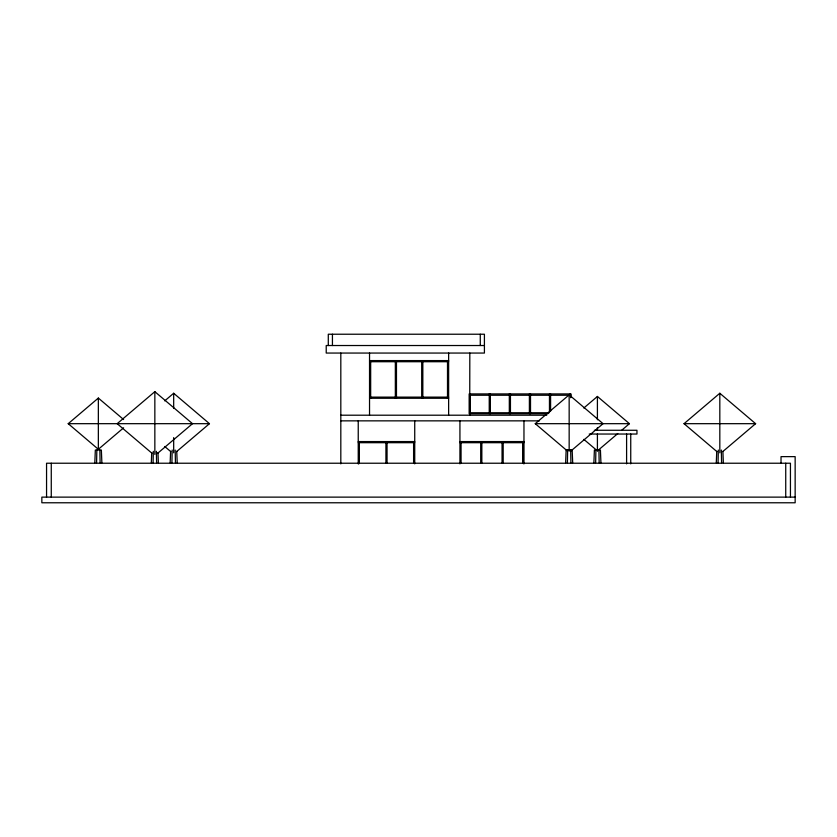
<?xml version="1.0" encoding="UTF-8"?>
<svg xmlns="http://www.w3.org/2000/svg" width="837" height="837" viewBox="0 0 837 837"><rect width="100%" height="100%" fill="white"/><g stroke="black" fill="none" stroke-linecap="round" stroke-linejoin="round"><path stroke-width="1.26" d="M96.59 462.767L96.841 450.044M153.087 462.767L153.317 451.321M171.92 462.767L172.171 450.044M567.402 462.767L567.653 450.044M595.651 462.767L595.902 450.044M718.062 462.767L718.313 450.044M94.822 462.767L95.334 450.044L101.361 450.044L101.873 462.767M151.319 462.767L151.727 452.587M170.152 462.767L170.612 451.321M565.634 462.767L566.147 450.044L572.173 450.044L572.686 462.767M593.883 462.767L594.396 450.044L600.422 450.044L600.935 462.767M716.294 462.767L716.754 451.321M123.614 427.812L98.347 449.291L68.215 423.679L98.347 398.067L123.614 419.546M157.816 453.162L192.51 423.679L154.845 391.664L117.18 423.679L151.874 453.162M164.732 400.871L173.677 393.264L209.459 423.679L176.659 451.561M567.224 450.85L535.261 423.679L569.16 394.865L603.058 423.679L571.096 450.85M583.828 408.006L597.409 396.466L629.424 423.679L621.661 430.281M583.828 439.352L597.409 450.892L617.779 433.576M716.838 451.561L684.038 423.679L719.82 393.264L755.602 423.679L722.802 451.561M484.414 345.524L326.221 345.524L326.221 353.057L484.414 353.057L484.414 334.225L328.292 334.225L328.292 345.524M369.535 360.59L448.632 360.59M369.535 361.72L448.632 361.72M469.724 395.242L570.102 395.242L570.102 393.924M369.535 397.125L448.632 397.125M369.535 398.255L448.632 398.255M469.724 412.756L549.239 412.756M547.942 413.698L469.159 413.698L469.159 393.924L570.855 393.924L570.855 397.627M340.816 415.204L546.749 415.204M340.816 420.854L539.384 420.854M68.215 423.679L209.459 423.679M535.261 423.679L629.424 423.679M684.038 423.679L755.602 423.679M594.375 430.27L636.957 430.27L636.957 434.037L589.217 434.037M358.236 441.57L414.733 441.57M459.931 441.57L523.962 441.57M358.236 442.7L414.733 442.7M459.931 442.7L523.962 442.7M795.15 497.126L41.85 497.126L41.85 502.775L795.15 502.775L795.15 456.636L781.026 456.636L781.026 463.164M164.732 446.487L170.696 451.561M722.886 451.321L723.346 462.767M176.743 451.321L177.203 462.767M157.963 452.587L158.371 462.767M721.327 450.044L721.578 462.767M598.915 450.044L599.166 462.767M570.667 450.044L570.918 462.767M175.184 450.044L175.435 462.767M156.373 451.321L156.603 462.767M99.854 450.044L100.105 462.767M790.442 497.126L790.442 463.227L46.558 463.227L46.558 497.126M785.734 463.227L785.734 497.126M719.82 393.264L719.82 452.827M630.742 434.037L630.742 463.886M626.599 434.037L626.599 463.886M597.409 396.466L597.409 419.787M597.409 427.571L597.409 430.155M597.409 434.047L597.409 450.892M570.667 393.924L570.667 397.627M569.16 394.865L569.16 451.237M550.589 393.924L550.589 411.229M549.459 393.924L549.459 412.463M530.512 393.924L530.512 413.698M529.382 393.924L529.382 413.698M523.962 420.854L523.962 463.876M523.397 442.135L523.397 463.572M522.832 441.57L522.832 462.913M510.444 393.924L510.444 413.698M509.314 393.924L509.314 413.698M503.183 441.57L503.183 462.913M502.054 441.57L502.054 462.913M490.367 393.924L490.367 413.698M489.237 393.924L489.237 413.698M481.84 441.57L481.84 462.913M480.71 441.57L480.71 462.913M480.271 334.225L480.271 345.524M470.289 393.924L470.289 413.698M469.819 353.057L469.724 415.204M461.061 441.57L461.061 462.913M459.931 420.854L459.931 463.876M448.632 353.057L448.632 415.204M448.067 361.155L448.067 397.69M447.502 360.59L447.502 398.255M422.831 360.59L422.831 398.255M421.702 360.59L421.702 398.255M414.733 420.854L414.733 463.876M413.604 441.57L413.604 463.206M396.466 360.59L396.466 398.255M395.336 360.59L395.336 398.255M387.05 441.57L387.05 463.206M385.92 441.57L385.92 463.206M370.665 360.59L370.665 398.255M369.535 353.057L369.535 415.204M359.366 441.57L359.366 463.206M358.801 442.135L358.801 463.834M358.236 420.854L358.236 463.876M340.816 353.057L340.816 463.876M332.435 334.225L332.435 345.524M173.677 393.264L173.677 408.466M173.677 437.615L173.677 452.827M154.845 391.664L154.845 454.418M98.347 398.067L98.347 449.291M51.266 463.227L51.266 497.126"/></g></svg>
